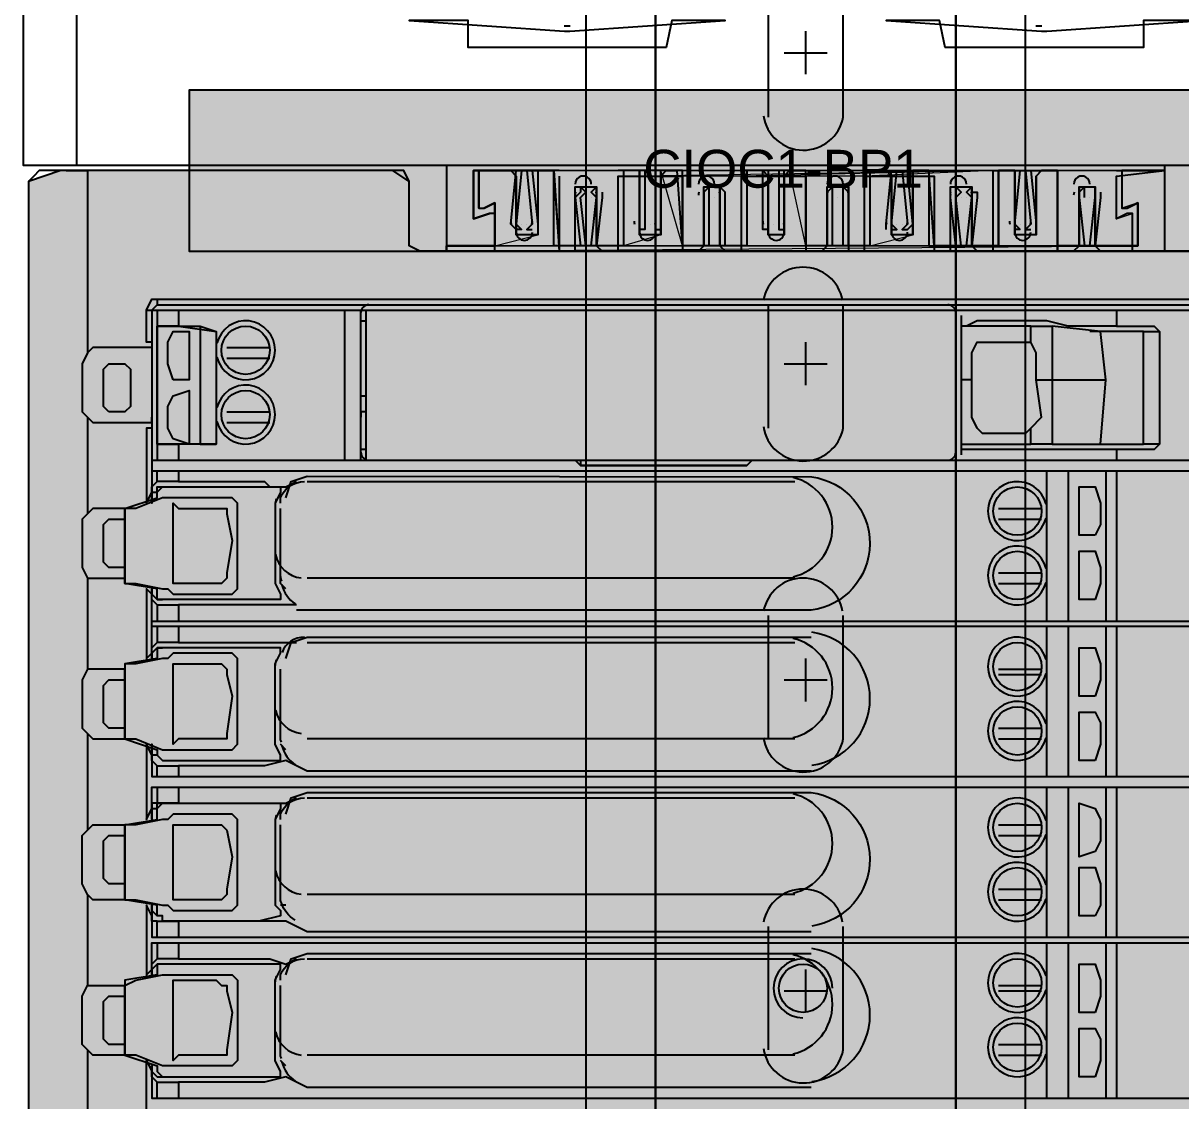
# Model space of a CAD drawing. Extents: x 4719 to 8938, y 1800 to 4482.
# Drawn here: x 6901.7 to 6993.2, y 3633.4 to 3718.5 of the extents above; entities that cross this region are included whole.
import ezdxf

# ---------------------------------------------------------------- set-up
doc = ezdxf.new("R2010")
doc.units = 0
doc.header["$LTSCALE"] = 10
doc.header["$MEASUREMENT"] = 0
doc.layers.add('G02-1-PRDXXXX-E-MRIO-01-P01-01$0$ANNOTATION', color=7, linetype='Continuous')
doc.styles.add('G02-1-PRDXXXX-E-MRIO-01-P01-01$0$PDF Swiss721BT-BoldCondensed', font='arial.ttf')

# ---------------------------------------------------------------- blocks, each defined once
blk = doc.blocks.new('G02-1-PRDXXXX-E-MRIO-01-P01-01$0$DV-54809-ZX-350-001')
at = {"layer": 'G02-1-PRDXXXX-E-MRIO-01-P01-01$0$ANNOTATION', "lineweight": 25}
for points in [[(2244.65, 1401.786), (2262.008, 1401.786), (2262.008, 2125.73), (2256.504, 2125.73), (2256.504, 1401.786), (2256.504, 2125.73), (2244.65, 2125.73), (2232.796, 2125.73), (2232.796, 1401.786), (2232.796, 2125.73), (2227.293, 2125.73), (2227.293, 1401.786)], [(2262.008, 1401.786), (2262.008, 2125.73), (2256.504, 2125.73), (2256.504, 1401.786), (2256.504, 2125.73), (2232.796, 2125.73), (2232.796, 1401.786), (2232.796, 2125.73), (2227.293, 2125.73), (2227.293, 1401.786)], [(2225.599, 1917.861), (2226.023, 1917.861), (2238.3, 1918.707), (2234.066, 1918.707), (2233.643, 1916.591), (2217.979, 1916.591), (2217.979, 1918.707), (2213.322, 1918.707)], [(2263.278, 1917.861), (2263.701, 1917.861), (2275.979, 1918.707), (2271.322, 1918.707), (2271.322, 1916.591), (2255.658, 1916.591), (2255.234, 1918.707), (2251.001, 1918.707)], [(2195.964, 1900.503), (2286.563, 1900.503), (2286.563, 1913.204), (2195.964, 1913.204), (2195.964, 1900.503), (2286.563, 1900.503), (2286.563, 1913.204), (2195.964, 1913.204)], [(2261.585, 1902.196), (2261.161, 1902.196), (2261.161, 1902.62)], [(2194.694, 1890.342), (2194.271, 1891.612), (2194.271, 1893.306), (2194.694, 1894.153), (2195.964, 1894.153), (2195.964, 1890.342)], [(2267.935, 1894.153), (2264.125, 1894.576), (2264.125, 1890.342), (2264.125, 1885.262), (2267.935, 1885.262), (2268.358, 1890.342)], [(2189.614, 1887.802), (2189.19, 1888.225), (2189.19, 1891.189), (2189.614, 1891.612), (2190.884, 1891.612), (2191.307, 1891.189), (2191.307, 1888.225), (2190.884, 1887.802)], [(2194.694, 1885.685), (2194.271, 1886.532), (2194.271, 1888.225), (2194.694, 1889.072), (2195.964, 1889.496), (2195.964, 1885.262)], [(2239.993, 1883.569), (2240.417, 1883.992)], [(2267.512, 1878.065), (2266.242, 1878.065), (2266.242, 1881.875), (2267.512, 1881.875), (2267.935, 1880.605), (2267.935, 1878.912)], [(2190.884, 1880.182), (2190.884, 1874.678), (2190.884, 1877.642)], [(2194.694, 1874.678), (2194.694, 1879.758), (2194.694, 1880.605), (2195.117, 1880.182), (2198.081, 1880.182), (2198.504, 1880.182), (2198.927, 1880.182), (2198.927, 1879.758), (2199.351, 1877.642), (2198.927, 1875.101), (2198.927, 1874.678), (2198.504, 1874.255), (2198.081, 1874.255), (2195.117, 1874.255), (2194.694, 1874.255)], [(2267.512, 1872.985), (2266.242, 1872.985), (2266.242, 1876.795), (2267.512, 1876.795), (2267.935, 1875.525), (2267.935, 1874.255)], [(2267.512, 1865.364), (2266.242, 1865.364), (2266.242, 1869.174), (2267.512, 1869.174), (2267.935, 1867.904), (2267.935, 1866.634)], [(2190.884, 1861.977), (2190.884, 1865.364), (2190.884, 1867.481)], [(2194.694, 1862.401), (2194.694, 1867.481), (2194.694, 1867.904), (2195.117, 1867.904), (2198.081, 1867.904), (2198.504, 1867.904), (2198.927, 1867.481), (2198.927, 1867.058), (2199.351, 1865.364), (2198.927, 1862.401), (2198.927, 1861.977), (2198.504, 1861.977), (2198.081, 1861.977), (2195.117, 1861.977), (2194.694, 1861.554)], [(2267.512, 1860.284), (2266.242, 1860.284), (2266.242, 1864.094), (2267.512, 1864.094), (2267.935, 1863.247), (2267.935, 1861.554)], [(2267.512, 1853.087), (2266.242, 1852.663), (2266.242, 1856.897), (2267.512, 1856.474), (2267.935, 1855.627), (2267.935, 1853.933)], [(2194.694, 1854.78), (2194.694, 1855.203), (2195.117, 1855.203), (2198.081, 1855.203), (2198.504, 1855.203), (2198.927, 1854.78), (2199.351, 1852.663), (2198.927, 1850.123), (2198.927, 1849.7), (2198.504, 1849.276), (2198.081, 1849.276), (2195.117, 1849.276), (2194.694, 1849.276), (2194.694, 1849.7)], [(2267.512, 1848.006), (2266.242, 1848.006), (2266.242, 1851.817), (2267.512, 1851.817), (2267.935, 1850.547), (2267.935, 1848.853)], [(2190.884, 1849.276), (2190.884, 1849.7)], [(2267.512, 1840.386), (2266.242, 1840.386), (2266.242, 1844.196), (2267.512, 1844.196), (2267.935, 1842.926), (2267.935, 1841.656)], [(2194.694, 1836.999), (2194.694, 1842.503), (2194.694, 1842.926), (2195.117, 1842.926), (2198.081, 1842.926), (2198.504, 1842.503), (2198.927, 1842.503), (2198.927, 1842.079), (2199.351, 1840.386), (2198.927, 1837.422), (2198.927, 1836.999), (2198.504, 1836.999), (2198.081, 1836.999), (2195.117, 1836.999), (2194.694, 1836.576)], [(2267.512, 1835.306), (2266.242, 1835.306), (2266.242, 1839.116), (2267.512, 1839.116), (2267.935, 1838.269), (2267.935, 1836.576)]]:
    blk.add_lwpolyline(points, close=True, dxfattribs=at)
for points in [[(2182.84, 2087.628), (2182.84, 1907.277), (2216.285, 1907.277), (2216.285, 1900.503), (2220.095, 1900.503), (2220.095, 1903.466), (2219.672, 1903.466), (2218.402, 1903.043), (2218.402, 1906.853), (2224.752, 1906.853), (2225.176, 1900.503), (2226.446, 1900.503), (2226.446, 1900.926), (2226.446, 1905.583), (2228.139, 1905.583), (2228.139, 1900.926), (2228.563, 1900.503), (2229.409, 1900.503), (2229.833, 1900.503), (2229.833, 1906.43), (2234.913, 1906.43), (2234.913, 1900.503), (2236.183, 1900.503), (2236.607, 1900.926), (2236.607, 1905.583), (2237.877, 1905.583), (2237.877, 1900.926), (2238.3, 1900.503), (2239.57, 1900.503), (2239.57, 1906.43), (2244.65, 1906.43), (2244.65, 1900.503), (2245.074, 1900.503), (2245.92, 1900.503), (2246.344, 1900.926), (2246.344, 1905.583), (2248.037, 1905.583), (2248.037, 1900.926), (2248.037, 1900.503), (2249.307, 1900.503), (2249.307, 1906.43), (2254.811, 1906.43), (2254.811, 1900.503), (2256.081, 1900.503), (2256.081, 1900.926), (2256.081, 1905.583), (2257.774, 1905.583), (2257.774, 1900.926), (2258.198, 1900.503), (2259.468, 1900.503), (2259.468, 1906.853), (2264.548, 1906.853), (2264.548, 1900.503), (2265.818, 1900.503), (2266.242, 1900.926), (2266.242, 1905.583), (2267.512, 1905.583), (2267.512, 1900.926), (2267.935, 1900.503), (2270.475, 1900.503), (2270.475, 1903.466), (2270.052, 1903.466), (2269.205, 1903.043), (2269.205, 1906.43), (2273.015, 1906.853), (2273.015, 1907.277), (2306.037, 1907.277)], [(2182.84, 2087.628), (2182.84, 1907.277), (2306.037, 1907.277), (2306.037, 2087.628)], [(2187.074, 1907.277), (2187.074, 2042.328), (2188.767, 2042.328)], [(2241.687, 1920.824), (2241.687, 1911.087)], [(2244.65, 1914.474), (2244.65, 1917.861)], [(2242.957, 1916.167), (2246.344, 1916.167)], [(2275.556, 1900.503), (2273.015, 1900.503), (2273.015, 1906.853), (2269.629, 1906.853), (2269.629, 1903.89), (2270.052, 1903.89), (2270.899, 1904.313), (2270.899, 1900.926), (2264.548, 1900.926), (2264.548, 1906.853), (2264.125, 1906.853), (2263.278, 1906.853), (2262.855, 1906.43), (2262.855, 1901.773), (2261.161, 1901.773), (2261.161, 1906.43), (2261.161, 1906.853), (2259.891, 1906.853), (2259.891, 1900.926), (2254.811, 1900.926), (2254.388, 1906.853), (2253.117, 1906.853), (2253.117, 1906.43), (2253.117, 1901.773), (2251.424, 1901.773), (2251.424, 1906.43), (2251.001, 1906.853), (2250.154, 1906.853), (2249.731, 1906.853), (2249.731, 1900.926), (2244.65, 1900.926), (2244.65, 1906.853), (2243.38, 1906.853), (2242.957, 1906.43), (2242.957, 1901.773), (2241.687, 1901.773), (2241.687, 1906.43), (2241.263, 1906.853), (2239.993, 1906.853), (2239.993, 1900.926), (2234.913, 1900.926), (2234.49, 1906.853), (2233.643, 1906.853), (2233.22, 1906.43), (2233.22, 1901.773), (2231.526, 1901.773), (2231.526, 1906.43), (2231.526, 1906.853), (2230.256, 1906.853), (2230.256, 1900.926), (2225.176, 1900.926), (2224.752, 1906.853), (2223.482, 1906.853), (2223.482, 1906.43), (2223.482, 1901.773), (2221.789, 1901.773), (2221.789, 1906.43), (2221.366, 1906.853), (2218.825, 1906.853), (2218.825, 1903.89), (2219.249, 1903.89), (2220.095, 1904.313), (2220.095, 1900.926), (2216.285, 1900.926), (2216.285, 1900.503), (2214.168, 1900.503), (2213.322, 1900.926), (2213.322, 1906.007), (2212.052, 1906.853), (2185.803, 1906.853), (2183.263, 1906.007), (2183.263, 1723.539)], [(2185.803, 1906.853), (2184.11, 1906.853), (2183.687, 1906.43), (2183.263, 1906.007), (2183.263, 1723.539)], [(2306.461, 1723.539), (2306.461, 1906.007), (2306.037, 1906.43), (2305.191, 1906.853), (2303.921, 1906.853), (2277.249, 1906.853), (2276.826, 1906.853), (2276.402, 1906.007), (2275.979, 1900.926), (2275.556, 1900.503), (2214.168, 1900.503), (2213.322, 1900.926), (2213.322, 1906.007), (2212.898, 1906.853), (2212.052, 1906.853), (2186.227, 1906.853), (2187.074, 1906.853), (2187.92, 1906.853), (2187.92, 1892.459)], [(2216.285, 1907.277), (2216.285, 1900.503), (2216.285, 1900.926), (2220.095, 1900.926), (2220.095, 1904.313), (2219.249, 1903.89)], [(2225.176, 1906.853), (2218.402, 1906.853), (2218.402, 1903.043), (2219.672, 1903.466)], [(2218.825, 1903.89), (2218.825, 1906.853), (2221.366, 1906.853), (2221.789, 1906.43), (2221.789, 1901.773)], [(2222.212, 1906.853), (2221.789, 1902.62), (2222.212, 1902.196), (2221.789, 1902.196), (2221.366, 1902.62), (2221.789, 1906.853)], [(2222.636, 1906.853), (2223.059, 1902.62), (2222.636, 1902.196), (2223.059, 1902.196)], [(2223.059, 1906.853), (2223.482, 1902.62), (2223.482, 1902.196)], [(2231.95, 1906.853), (2231.95, 1902.62), (2231.95, 1902.196), (2231.526, 1902.196), (2231.526, 1902.62), (2231.526, 1906.853), (2230.256, 1906.853), (2230.256, 1900.926), (2224.752, 1900.926), (2224.752, 1906.853), (2223.482, 1906.853), (2223.482, 1906.43), (2223.482, 1901.773)], [(2224.752, 1906.853), (2224.752, 1906.853)], [(2241.687, 1906.853), (2241.687, 1902.62), (2241.687, 1902.196), (2241.263, 1902.196), (2241.263, 1902.62), (2241.263, 1906.853), (2239.993, 1906.853), (2239.993, 1900.926), (2234.913, 1900.926), (2234.913, 1906.853), (2229.833, 1906.853)], [(2230.256, 1906.853), (2230.256, 1906.853)], [(2231.526, 1906.853), (2231.526, 1906.43), (2231.526, 1901.773)], [(2232.796, 1906.853), (2232.796, 1902.62), (2232.796, 1902.196), (2233.22, 1902.196), (2233.22, 1902.62), (2233.22, 1906.853)], [(2233.22, 1901.773), (2233.22, 1906.43), (2233.643, 1906.853), (2234.49, 1906.853)], [(2234.49, 1906.853), (2234.49, 1906.853)], [(2242.957, 1901.773), (2242.957, 1906.43), (2243.38, 1906.853), (2244.65, 1906.853), (2239.57, 1906.853)], [(2239.993, 1906.853), (2239.993, 1906.853)], [(2241.263, 1906.853), (2241.687, 1906.43), (2241.687, 1901.773)], [(2242.533, 1906.853), (2242.533, 1902.62), (2242.533, 1902.196), (2242.957, 1902.196), (2242.957, 1902.62), (2242.957, 1906.853)], [(2249.731, 1906.853), (2249.731, 1900.926), (2244.65, 1900.926), (2244.65, 1906.853)], [(2244.65, 1906.853), (2244.65, 1906.853)], [(2249.307, 1906.853), (2254.811, 1906.853)], [(2250.154, 1906.853), (2251.001, 1906.853), (2251.424, 1906.43), (2251.424, 1901.773)], [(2250.154, 1906.853), (2250.154, 1906.853)], [(2251.001, 1902.196), (2251.001, 1902.62), (2251.424, 1906.853)], [(2251.424, 1902.196), (2251.847, 1902.196), (2251.424, 1902.62), (2251.847, 1906.853)], [(2252.271, 1906.853), (2252.694, 1902.62), (2252.271, 1902.196), (2252.694, 1902.196), (2253.117, 1902.62), (2252.694, 1906.853)], [(2253.117, 1901.773), (2253.117, 1906.43), (2253.117, 1906.853), (2254.388, 1906.853), (2254.388, 1900.926), (2259.891, 1900.926), (2259.891, 1906.853), (2261.161, 1906.853), (2261.161, 1902.62), (2261.585, 1906.853)], [(2254.388, 1906.853), (2254.388, 1906.853)], [(2259.468, 1906.853), (2264.548, 1906.853), (2264.548, 1900.926), (2270.899, 1900.926), (2270.899, 1904.313), (2270.052, 1903.89)], [(2259.891, 1906.853), (2259.891, 1906.853)], [(2261.161, 1906.853), (2261.161, 1906.43), (2261.161, 1901.773)], [(2262.008, 1906.853), (2262.431, 1902.62), (2262.008, 1902.196), (2262.431, 1902.196)], [(2262.431, 1906.853), (2262.855, 1902.62), (2262.855, 1902.196)], [(2262.855, 1901.773), (2262.855, 1906.43), (2263.278, 1906.853), (2264.125, 1906.853)], [(2264.125, 1906.853), (2264.125, 1906.853)], [(2269.205, 1906.853), (2273.015, 1906.853), (2273.015, 1907.277)], [(2273.015, 1900.503), (2273.015, 1906.853), (2269.629, 1906.853), (2269.629, 1903.89)], [(2224.752, 1906.43), (2224.752, 1906.43)], [(2225.176, 1906.43), (2225.176, 1900.503), (2226.446, 1900.503), (2226.446, 1900.926), (2226.446, 1905.583)], [(2229.833, 1900.503), (2229.833, 1906.43)], [(2229.833, 1906.43), (2229.833, 1906.43)], [(2234.913, 1906.43), (2234.913, 1900.503), (2236.183, 1900.503), (2236.607, 1900.926)], [(2234.913, 1906.43), (2234.913, 1906.43)], [(2238.3, 1900.926), (2238.3, 1904.737), (2238.3, 1905.16), (2237.877, 1905.583), (2237.877, 1905.16), (2237.877, 1904.737), (2237.877, 1900.926), (2238.3, 1900.503), (2239.57, 1900.503), (2239.57, 1906.43)], [(2239.57, 1906.43), (2239.57, 1906.43)], [(2244.65, 1906.43), (2244.65, 1900.503)], [(2244.65, 1906.43), (2244.65, 1906.43)], [(2247.614, 1900.926), (2247.614, 1904.737), (2247.614, 1905.16), (2247.614, 1905.583), (2248.037, 1905.16), (2248.037, 1904.737), (2248.037, 1900.926), (2248.037, 1900.503), (2249.307, 1900.503), (2249.307, 1906.43)], [(2249.731, 1906.43), (2249.731, 1906.43)], [(2254.388, 1906.43), (2254.388, 1906.43)], [(2254.811, 1906.43), (2254.811, 1900.503), (2256.081, 1900.503), (2256.081, 1900.926), (2256.081, 1905.583)], [(2259.468, 1900.503), (2259.468, 1906.43)], [(2259.468, 1906.43), (2259.468, 1906.43)], [(2266.242, 1900.926), (2265.818, 1900.503), (2264.548, 1900.503), (2264.548, 1906.43)], [(2264.548, 1906.43), (2264.548, 1906.43)], [(2270.052, 1903.466), (2269.205, 1903.043), (2269.205, 1906.43)], [(2269.205, 1906.43), (2269.205, 1906.43)], [(2227.293, 1900.926), (2226.869, 1904.737), (2227.293, 1905.16), (2226.869, 1905.583), (2226.869, 1905.16), (2226.446, 1904.737), (2226.869, 1900.926)], [(2226.869, 1905.16), (2226.869, 1905.16)], [(2226.869, 1905.16), (2226.869, 1905.16)], [(2227.716, 1900.926), (2228.139, 1904.737), (2227.716, 1905.16), (2228.139, 1905.583), (2228.139, 1905.16)], [(2228.139, 1900.926), (2228.139, 1905.583)], [(2228.563, 1905.16), (2228.563, 1904.737), (2228.139, 1900.926), (2228.563, 1900.503), (2229.409, 1900.503)], [(2228.139, 1905.16), (2228.139, 1905.16)], [(2228.563, 1905.16), (2228.563, 1905.16)], [(2237.03, 1900.926), (2237.03, 1904.737), (2237.03, 1905.16), (2237.03, 1905.583), (2236.607, 1905.16), (2236.607, 1904.737), (2236.607, 1900.926), (2236.607, 1905.583)], [(2236.607, 1905.16), (2236.607, 1905.16)], [(2236.607, 1905.16), (2236.607, 1905.16)], [(2237.877, 1900.926), (2237.877, 1905.583)], [(2237.877, 1905.16), (2237.877, 1905.16)], [(2238.3, 1905.16), (2238.3, 1905.16)], [(2246.767, 1900.926), (2246.767, 1904.737), (2246.767, 1905.16), (2246.767, 1905.583), (2246.344, 1905.16), (2246.344, 1904.737), (2246.344, 1900.926), (2246.344, 1905.583)], [(2246.344, 1905.16), (2246.344, 1905.16)], [(2246.767, 1905.16), (2246.767, 1905.16)], [(2248.037, 1900.926), (2248.037, 1905.583)], [(2248.037, 1905.16), (2248.037, 1905.16)], [(2248.037, 1905.16), (2248.037, 1905.16)], [(2256.081, 1905.16), (2256.081, 1905.16)], [(2256.928, 1900.926), (2256.504, 1904.737), (2256.928, 1905.16), (2256.504, 1905.583), (2256.504, 1905.16)], [(2256.504, 1905.16), (2256.504, 1905.16)], [(2257.351, 1900.926), (2257.774, 1904.737), (2257.351, 1905.16), (2257.774, 1905.583), (2257.774, 1905.16), (2258.198, 1905.16), (2258.198, 1904.737), (2257.774, 1900.926), (2258.198, 1900.503), (2259.045, 1900.503)], [(2257.774, 1900.926), (2257.774, 1905.583)], [(2257.774, 1905.16), (2257.774, 1905.16)], [(2266.665, 1904.737), (2266.665, 1905.16), (2266.665, 1905.583), (2266.242, 1905.16), (2266.242, 1904.737)], [(2266.242, 1905.583), (2266.242, 1900.926), (2266.242, 1904.737), (2266.665, 1900.926)], [(2266.242, 1905.16), (2266.242, 1905.16)], [(2266.242, 1905.16), (2266.242, 1905.16)], [(2267.512, 1900.926), (2267.512, 1905.583)], [(2267.935, 1905.16), (2267.935, 1904.737), (2267.512, 1900.926), (2267.935, 1900.503), (2270.475, 1900.503), (2270.475, 1903.466)], [(2267.512, 1905.16), (2267.512, 1905.16)], [(2267.935, 1905.16), (2267.935, 1905.16)], [(2226.446, 1904.737), (2226.446, 1904.737)], [(2227.293, 1904.737), (2227.293, 1904.737)], [(2227.716, 1904.737), (2227.716, 1904.737)], [(2228.563, 1904.737), (2228.563, 1904.737)], [(2236.607, 1904.737), (2236.607, 1904.737)], [(2237.03, 1904.737), (2237.03, 1904.737)], [(2237.453, 1904.737), (2237.453, 1904.737)], [(2238.3, 1904.737), (2238.3, 1904.737)], [(2246.344, 1904.737), (2246.344, 1904.737)], [(2247.191, 1904.737), (2247.191, 1904.737)], [(2247.614, 1904.737), (2247.614, 1904.737)], [(2248.037, 1904.737), (2248.037, 1904.737)], [(2256.081, 1904.737), (2256.081, 1904.737)], [(2256.928, 1904.737), (2256.928, 1904.737)], [(2257.351, 1904.737), (2257.351, 1904.737)], [(2266.242, 1904.737), (2266.242, 1904.737)], [(2266.665, 1904.737), (2266.665, 1904.737)], [(2267.088, 1904.737), (2267.088, 1904.737)], [(2267.935, 1904.737), (2267.935, 1904.737)], [(2216.285, 1900.503), (2220.095, 1900.503), (2220.095, 1903.466)], [(2219.249, 1903.89), (2219.249, 1903.89)], [(2219.672, 1903.466), (2219.672, 1903.466)], [(2269.629, 1903.89), (2269.629, 1903.89)], [(2270.475, 1903.466), (2270.475, 1903.466)], [(2221.366, 1902.62), (2221.366, 1902.62)], [(2221.789, 1902.196), (2221.789, 1902.196)], [(2221.789, 1902.196), (2221.789, 1902.196)], [(2222.212, 1902.62), (2222.212, 1902.62)], [(2222.636, 1902.62), (2222.636, 1902.62)], [(2223.059, 1902.196), (2223.059, 1902.196)], [(2223.059, 1902.196), (2223.059, 1902.196)], [(2223.482, 1902.62), (2223.482, 1902.62)], [(2231.526, 1902.62), (2231.526, 1902.62)], [(2231.526, 1902.196), (2231.526, 1902.196)], [(2231.95, 1902.62), (2231.95, 1902.62)], [(2231.95, 1902.196), (2231.95, 1902.196)], [(2232.373, 1902.62), (2232.373, 1902.62)], [(2232.796, 1902.196), (2232.796, 1902.196)], [(2232.796, 1902.196), (2232.796, 1902.196)], [(2233.22, 1902.62), (2233.22, 1902.62)], [(2233.22, 1902.62), (2233.22, 1902.62)], [(2241.263, 1902.62), (2241.263, 1902.62)], [(2241.263, 1902.62), (2241.263, 1902.62)], [(2241.687, 1902.196), (2241.687, 1902.196)], [(2241.687, 1902.196), (2241.687, 1902.196)], [(2242.11, 1902.62), (2242.11, 1902.62)], [(2242.533, 1902.62), (2242.533, 1902.62)], [(2242.533, 1902.196), (2242.533, 1902.196)], [(2242.957, 1902.62), (2242.957, 1902.62)], [(2242.957, 1902.62), (2242.957, 1902.62)], [(2242.957, 1902.196), (2242.957, 1902.196)], [(2251.001, 1902.62), (2251.001, 1902.62)], [(2251.001, 1902.62), (2251.001, 1902.62)], [(2251.424, 1902.196), (2251.424, 1902.196)], [(2251.424, 1902.196), (2251.424, 1902.196)], [(2251.847, 1902.62), (2251.847, 1902.62)], [(2252.271, 1902.62), (2252.271, 1902.62)], [(2252.694, 1902.196), (2252.694, 1902.196)], [(2252.694, 1902.196), (2252.694, 1902.196)], [(2253.117, 1902.62), (2253.117, 1902.62)], [(2261.161, 1902.62), (2261.161, 1902.62)], [(2261.161, 1902.62), (2261.161, 1902.62)], [(2261.161, 1902.196), (2261.161, 1902.196)], [(2261.585, 1902.62), (2261.585, 1902.62)], [(2261.585, 1902.196), (2261.585, 1902.196)], [(2262.008, 1902.62), (2262.008, 1902.62)], [(2262.431, 1902.196), (2262.431, 1902.196)], [(2262.431, 1902.196), (2262.431, 1902.196)], [(2262.855, 1902.62), (2262.855, 1902.62)], [(2220.095, 1900.926), (2220.095, 1900.926)], [(2225.176, 1900.926), (2225.176, 1900.926)], [(2225.176, 1900.503), (2225.176, 1900.503)], [(2229.409, 1900.503), (2229.409, 1900.503)], [(2229.833, 1900.926), (2229.833, 1900.926)], [(2234.913, 1900.926), (2234.913, 1900.926)], [(2234.913, 1900.503), (2234.913, 1900.503)], [(2239.57, 1900.503), (2239.57, 1900.503)], [(2239.993, 1900.926), (2239.993, 1900.926)], [(2244.65, 1900.926), (2244.65, 1900.926)], [(2246.344, 1900.926), (2245.92, 1900.503), (2245.074, 1900.503)], [(2245.074, 1900.503), (2245.074, 1900.503)], [(2249.307, 1900.503), (2249.307, 1900.503)], [(2249.731, 1900.926), (2249.731, 1900.926)], [(2254.811, 1900.926), (2254.811, 1900.926)], [(2254.811, 1900.503), (2254.811, 1900.503)], [(2259.045, 1900.503), (2259.045, 1900.503)], [(2259.468, 1900.926), (2259.468, 1900.926)], [(2264.548, 1900.926), (2264.548, 1900.926)], [(2264.548, 1900.503), (2264.548, 1900.503)], [(2192.577, 1895.846), (2193.001, 1896.693), (2193.424, 1896.693), (2289.95, 1896.693), (2289.95, 1732.853), (2193.424, 1732.853), (2193.424, 1733.276), (2289.526, 1733.276), (2289.526, 1896.269), (2289.95, 1896.693)], [(2193.424, 1896.693), (2193.424, 1896.269), (2289.526, 1896.269)], [(2193.001, 1893.306), (2192.577, 1893.306), (2192.577, 1895.846), (2289.103, 1895.846)], [(2193.424, 1896.269), (2193.001, 1895.846), (2193.001, 1883.145), (2193.001, 1880.605), (2193.001, 1881.452), (2193.001, 1881.875), (2193.424, 1882.299), (2193.424, 1883.145)], [(2193.001, 1895.846), (2193.001, 1895.846)], [(2193.001, 1895.846), (2193.001, 1895.846)], [(2193.424, 1896.269), (2193.424, 1896.269)], [(2193.424, 1895.846), (2193.424, 1894.576), (2196.811, 1894.576), (2196.811, 1885.262), (2198.081, 1885.262)], [(2195.117, 1895.846), (2195.117, 1894.576), (2198.081, 1894.153), (2198.081, 1892.883), (2198.081, 1891.612), (2198.081, 1887.802), (2198.081, 1886.955), (2198.081, 1885.262), (2195.117, 1885.262), (2195.117, 1883.992)], [(2208.242, 1883.992), (2208.242, 1895.846)], [(2209.511, 1883.992), (2209.511, 1895.846)], [(2209.511, 1894.576), (2209.511, 1894.999), (2209.935, 1894.999), (2209.935, 1895.846)], [(2241.687, 1896.269), (2241.687, 1886.532)], [(2269.205, 1895.846), (2269.205, 1894.576), (2272.169, 1894.576), (2272.592, 1894.153), (2272.592, 1885.262), (2271.322, 1885.262), (2271.322, 1894.153), (2272.592, 1894.153)], [(2209.935, 1884.415), (2209.935, 1889.072), (2209.935, 1895.423)], [(2209.935, 1894.999), (2209.935, 1894.999)], [(2256.928, 1895.423), (2256.928, 1889.072), (2256.928, 1884.415)], [(2269.205, 1894.576), (2268.358, 1894.576), (2265.395, 1894.576), (2263.701, 1894.999), (2258.198, 1894.999), (2257.351, 1894.576), (2256.928, 1894.576)], [(2193.424, 1894.576), (2193.424, 1894.576)], [(2193.424, 1885.262), (2193.424, 1894.576), (2193.424, 1885.262)], [(2193.424, 1894.576), (2193.424, 1894.576)], [(2195.117, 1894.576), (2193.424, 1894.576)], [(2196.811, 1894.576), (2198.081, 1894.153)], [(2262.855, 1890.342), (2262.855, 1892.459), (2262.431, 1893.306), (2262.431, 1894.576), (2257.351, 1894.576), (2256.928, 1894.576), (2256.928, 1894.153)], [(2256.928, 1894.576), (2256.928, 1894.576)], [(2262.431, 1894.576), (2264.125, 1894.576)], [(2271.322, 1894.153), (2270.475, 1894.153), (2268.782, 1894.153), (2267.088, 1894.153)], [(2267.935, 1894.153), (2267.935, 1894.153)], [(2267.935, 1894.153), (2267.935, 1894.153)], [(2267.935, 1894.153), (2267.935, 1894.153)], [(2244.65, 1889.919), (2244.65, 1893.306)], [(2262.431, 1886.532), (2262.008, 1886.109), (2258.621, 1886.109), (2258.198, 1886.532), (2257.774, 1887.379), (2257.774, 1890.342), (2257.774, 1892.459), (2258.198, 1893.306), (2258.621, 1893.306), (2262.008, 1893.306), (2262.431, 1893.306)], [(2193.001, 1892.883), (2188.343, 1892.883), (2187.92, 1892.459), (2187.497, 1891.612), (2187.497, 1887.802), (2187.92, 1887.379), (2188.343, 1886.955), (2193.001, 1886.955), (2193.001, 1887.379)], [(2198.927, 1892.883), (2202.314, 1892.883)], [(2198.927, 1892.036), (2202.314, 1892.036)], [(2242.957, 1891.612), (2246.344, 1891.612)], [(2256.928, 1885.685), (2256.928, 1885.262), (2257.351, 1885.262), (2262.431, 1885.262), (2262.431, 1886.532), (2263.278, 1887.379), (2262.855, 1890.342), (2264.125, 1890.342), (2267.935, 1890.342), (2268.358, 1890.342)], [(2257.774, 1890.342), (2256.928, 1890.342)], [(2268.358, 1890.342), (2268.358, 1890.342)], [(2268.358, 1890.342), (2268.358, 1890.342)], [(2209.935, 1887.802), (2209.511, 1887.802), (2209.511, 1889.072), (2209.935, 1889.072)], [(2209.511, 1889.072), (2209.511, 1889.072)], [(2198.927, 1887.802), (2202.314, 1887.802)], [(2209.511, 1887.802), (2209.511, 1887.379)], [(2187.92, 1887.379), (2187.92, 1879.758)], [(2193.001, 1886.532), (2192.577, 1886.532), (2192.577, 1880.605), (2193.001, 1881.452), (2193.424, 1881.452), (2193.847, 1881.875)], [(2198.927, 1886.955), (2202.314, 1886.955)], [(2196.811, 1885.262), (2193.424, 1885.262), (2193.424, 1883.992)], [(2193.424, 1885.262), (2193.424, 1885.262)], [(2193.424, 1885.262), (2193.424, 1885.262)], [(2193.424, 1885.262), (2195.117, 1885.262)], [(2209.935, 1883.992), (2209.935, 1884.839), (2209.511, 1884.839), (2209.511, 1885.262)], [(2209.935, 1884.839), (2209.935, 1884.839)], [(2269.205, 1884.839), (2268.358, 1884.839), (2265.395, 1884.839), (2263.701, 1884.839), (2258.198, 1884.839), (2257.351, 1884.839), (2256.928, 1884.839)], [(2256.928, 1884.839), (2256.928, 1884.839)], [(2264.125, 1885.262), (2262.431, 1885.262)], [(2267.088, 1885.262), (2268.782, 1885.262), (2270.475, 1885.262), (2271.322, 1885.262)], [(2267.935, 1885.262), (2267.935, 1885.262)], [(2267.935, 1885.262), (2267.935, 1885.262)], [(2267.935, 1885.262), (2267.935, 1885.262)], [(2272.592, 1885.262), (2272.169, 1884.839), (2269.205, 1884.839), (2269.205, 1883.992)], [(2193.001, 1883.992), (2289.103, 1883.992)], [(2226.869, 1883.992), (2226.869, 1883.569), (2226.446, 1883.992)], [(2193.001, 1883.145), (2289.103, 1883.145)], [(2195.117, 1883.145), (2195.117, 1882.299), (2201.891, 1882.299), (2202.314, 1881.875), (2203.584, 1881.875), (2204.431, 1882.299)], [(2226.869, 1883.569), (2226.869, 1883.569)], [(2239.993, 1883.569), (2226.869, 1883.569), (2239.993, 1883.569)], [(2239.993, 1883.569), (2239.993, 1883.569)], [(2263.701, 1871.291), (2263.701, 1874.255), (2263.701, 1875.525), (2263.701, 1879.335), (2263.701, 1880.182), (2263.701, 1883.145)], [(2265.395, 1883.145), (2265.395, 1871.291)], [(2268.358, 1883.145), (2268.358, 1871.291)], [(2269.205, 1883.145), (2269.205, 1871.291)], [(2195.117, 1882.299), (2193.424, 1882.299)], [(2205.278, 1882.299), (2243.804, 1882.299)], [(2190.884, 1880.182), (2188.343, 1880.182), (2187.92, 1879.758), (2187.497, 1879.335), (2187.497, 1875.525), (2187.92, 1874.678), (2188.343, 1874.678), (2190.884, 1874.678), (2190.884, 1874.255), (2191.73, 1874.255), (2193.847, 1873.831), (2194.271, 1873.831), (2194.694, 1873.408), (2195.117, 1873.408), (2199.351, 1873.408), (2199.774, 1873.831), (2199.774, 1880.605), (2199.351, 1881.028), (2195.117, 1881.028), (2194.694, 1881.028), (2193.847, 1881.028), (2191.73, 1880.182), (2190.884, 1880.182), (2193.424, 1881.028), (2193.424, 1881.452), (2193.424, 1881.875), (2193.847, 1881.875), (2201.468, 1881.875), (2203.161, 1881.875), (2203.161, 1881.452), (2202.738, 1880.605), (2202.738, 1879.758), (2202.738, 1875.101), (2202.738, 1874.255), (2203.161, 1873.408), (2203.161, 1872.985), (2201.468, 1872.985), (2193.847, 1872.985), (2193.424, 1872.985), (2193.424, 1873.408), (2193.424, 1873.831), (2190.884, 1874.255), (2190.884, 1874.678)], [(2202.314, 1881.875), (2202.314, 1881.875)], [(2190.884, 1880.182), (2190.884, 1880.182)], [(2190.884, 1880.182), (2190.884, 1880.182)], [(2190.884, 1880.182), (2190.884, 1880.182)], [(2193.424, 1881.028), (2193.424, 1881.028)], [(2194.694, 1881.028), (2194.694, 1881.028)], [(2203.584, 1873.831), (2203.161, 1874.255), (2203.161, 1878.488), (2203.161, 1880.182)], [(2259.891, 1880.182), (2263.278, 1880.182)], [(2190.884, 1875.525), (2189.614, 1875.525), (2189.19, 1875.948), (2189.19, 1878.912), (2189.614, 1879.335), (2190.884, 1879.335)], [(2259.891, 1879.335), (2263.278, 1879.335)], [(2187.92, 1874.678), (2187.92, 1867.481)], [(2243.804, 1874.678), (2205.278, 1874.678)], [(2259.891, 1875.101), (2263.278, 1875.101)], [(2193.001, 1873.408), (2192.577, 1873.831), (2192.577, 1868.328), (2193.001, 1868.751), (2193.001, 1868.328), (2193.001, 1870.868)], [(2289.103, 1870.868), (2193.001, 1870.868), (2193.001, 1871.291), (2193.001, 1873.831), (2193.001, 1873.408), (2193.424, 1872.985), (2193.847, 1872.985)], [(2259.891, 1874.255), (2263.278, 1874.255)], [(2193.001, 1872.985), (2193.001, 1872.985)], [(2193.001, 1872.985), (2193.424, 1872.561), (2193.424, 1871.291)], [(2193.847, 1872.985), (2193.847, 1872.985)], [(2193.847, 1872.985), (2193.847, 1872.985)], [(2193.424, 1872.561), (2195.117, 1872.561)], [(2204.431, 1872.561), (2203.584, 1872.561), (2201.891, 1872.561), (2195.117, 1872.561), (2195.117, 1871.291)], [(2203.584, 1872.561), (2203.584, 1872.561)], [(2193.001, 1871.291), (2289.103, 1871.291)], [(2241.687, 1871.715), (2241.687, 1861.977)], [(2193.424, 1870.868), (2193.424, 1869.598), (2193.001, 1869.174)], [(2195.117, 1870.868), (2195.117, 1869.598), (2201.891, 1869.598), (2202.314, 1869.598), (2203.584, 1869.598), (2204.431, 1869.598)], [(2263.701, 1859.014), (2263.701, 1861.554), (2263.701, 1862.824), (2263.701, 1866.634), (2263.701, 1867.904), (2263.701, 1870.868)], [(2265.395, 1870.868), (2265.395, 1859.014)], [(2268.358, 1870.868), (2268.358, 1859.014)], [(2269.205, 1870.868), (2269.205, 1859.014)], [(2193.001, 1868.751), (2193.424, 1869.174), (2193.424, 1868.751), (2193.424, 1868.328), (2190.884, 1867.904), (2190.884, 1867.481)], [(2193.001, 1869.174), (2193.001, 1869.174)], [(2195.117, 1869.598), (2193.424, 1869.598)], [(2193.424, 1869.174), (2193.424, 1869.174)], [(2202.738, 1867.058), (2202.738, 1867.904), (2203.161, 1868.751), (2203.161, 1869.174), (2201.468, 1869.174), (2193.847, 1869.174), (2193.424, 1869.174), (2193.847, 1869.174)], [(2202.314, 1869.598), (2202.314, 1869.598)], [(2203.584, 1868.328), (2204.008, 1869.598), (2205.278, 1870.021), (2245.074, 1870.021)], [(2205.278, 1869.598), (2243.804, 1869.598)], [(2193.847, 1868.328), (2191.73, 1867.904), (2190.884, 1867.904), (2190.884, 1867.481), (2188.343, 1867.481), (2187.92, 1867.481), (2187.497, 1866.634), (2187.497, 1862.824), (2187.92, 1862.401), (2188.343, 1861.977), (2190.884, 1861.977), (2193.424, 1861.131), (2193.424, 1860.707), (2193.847, 1860.284), (2201.468, 1860.284), (2203.161, 1860.284), (2203.161, 1860.707), (2202.738, 1861.554), (2202.738, 1862.401), (2202.738, 1867.058)], [(2190.884, 1861.977), (2191.73, 1861.977), (2193.847, 1861.131), (2194.694, 1861.131), (2195.117, 1861.131), (2199.351, 1861.131), (2199.774, 1861.554), (2199.774, 1868.328), (2199.351, 1868.751), (2195.117, 1868.751), (2194.694, 1868.751), (2194.271, 1868.328), (2193.847, 1868.328)], [(2194.694, 1868.751), (2194.694, 1868.751)], [(2203.161, 1868.328), (2203.161, 1868.328)], [(2244.65, 1864.941), (2244.65, 1868.328)], [(2190.884, 1867.481), (2190.884, 1867.481)], [(2259.891, 1867.481), (2263.278, 1867.481)], [(2190.884, 1862.824), (2189.614, 1862.824), (2189.19, 1863.247), (2189.19, 1866.211), (2189.614, 1866.634), (2190.884, 1866.634)], [(2242.957, 1866.634), (2246.344, 1866.634)], [(2259.891, 1867.058), (2263.278, 1867.058)], [(2259.891, 1862.824), (2263.278, 1862.824)], [(2187.92, 1862.401), (2187.92, 1854.78)], [(2190.884, 1861.977), (2190.884, 1861.977)], [(2190.884, 1861.977), (2190.884, 1861.977)], [(2243.804, 1861.977), (2205.278, 1861.977)], [(2259.891, 1861.977), (2263.278, 1861.977)], [(2193.847, 1860.284), (2193.424, 1860.707), (2193.001, 1860.707), (2192.577, 1861.554), (2192.577, 1855.627), (2193.001, 1856.474), (2193.424, 1856.474), (2193.847, 1856.897)], [(2193.424, 1859.014), (2193.424, 1859.86), (2193.001, 1860.284), (2193.001, 1860.707), (2193.001, 1861.554), (2193.001, 1859.014), (2289.103, 1859.014)], [(2193.424, 1861.131), (2193.424, 1861.131)], [(2203.584, 1861.131), (2203.161, 1861.554)], [(2193.847, 1860.284), (2193.847, 1860.284)], [(2193.847, 1860.284), (2193.847, 1860.284)], [(2245.074, 1859.437), (2205.278, 1859.437), (2204.431, 1859.86), (2203.584, 1860.284), (2201.891, 1859.86), (2195.117, 1859.86), (2195.117, 1859.014)], [(2203.584, 1860.284), (2203.584, 1860.284)], [(2193.424, 1859.86), (2195.117, 1859.86)], [(2193.424, 1858.167), (2193.424, 1856.897), (2193.847, 1856.897), (2201.468, 1856.897), (2203.161, 1856.897), (2203.161, 1856.474), (2202.738, 1855.627), (2202.738, 1854.78), (2202.738, 1850.123), (2202.738, 1848.853), (2203.161, 1848.43), (2203.161, 1848.006), (2201.468, 1847.583), (2193.847, 1847.583), (2193.847, 1848.006), (2193.424, 1848.006), (2193.424, 1848.43), (2193.424, 1848.853), (2190.884, 1849.276), (2188.343, 1849.276), (2187.92, 1849.7), (2187.497, 1850.547), (2187.497, 1854.357), (2187.92, 1854.78), (2188.343, 1855.203), (2190.884, 1855.203), (2190.884, 1852.663), (2190.884, 1849.7), (2190.884, 1854.78), (2190.884, 1855.203), (2193.424, 1855.627), (2193.424, 1856.05), (2193.424, 1856.474), (2193.424, 1856.897), (2193.001, 1856.897), (2193.001, 1856.474), (2193.001, 1855.627), (2193.001, 1858.167), (2289.103, 1858.167)], [(2195.117, 1858.167), (2195.117, 1856.897), (2201.891, 1856.897), (2202.314, 1856.897), (2203.584, 1856.897), (2204.431, 1857.32)], [(2205.278, 1857.32), (2243.804, 1857.32)], [(2263.701, 1846.313), (2263.701, 1849.276), (2263.701, 1850.547), (2263.701, 1854.357), (2263.701, 1855.203), (2263.701, 1858.167)], [(2265.395, 1858.167), (2265.395, 1846.313)], [(2268.358, 1858.167), (2268.358, 1846.313)], [(2269.205, 1858.167), (2269.205, 1846.313)], [(2195.117, 1856.897), (2193.424, 1856.897)], [(2202.314, 1856.897), (2202.314, 1856.897)], [(2190.884, 1849.276), (2191.73, 1849.276), (2193.847, 1848.853), (2194.271, 1848.853), (2194.694, 1848.43), (2195.117, 1848.43), (2199.351, 1848.43), (2199.774, 1848.853), (2199.774, 1855.627), (2199.351, 1856.05), (2195.117, 1856.05), (2194.694, 1856.05), (2194.271, 1855.627), (2193.847, 1855.627), (2191.73, 1855.203), (2190.884, 1855.203)], [(2194.694, 1856.05), (2194.694, 1856.05)], [(2190.884, 1855.203), (2190.884, 1855.203)], [(2190.884, 1855.203), (2190.884, 1855.203)], [(2198.927, 1854.78), (2198.927, 1854.78)], [(2259.891, 1855.203), (2263.278, 1855.203)], [(2190.884, 1850.547), (2189.614, 1850.547), (2189.19, 1850.97), (2189.19, 1853.933), (2189.614, 1854.357), (2190.884, 1854.357)], [(2259.891, 1854.357), (2263.278, 1854.357)], [(2259.891, 1850.123), (2263.278, 1850.123)], [(2187.92, 1849.7), (2187.92, 1842.503)], [(2243.804, 1849.7), (2205.278, 1849.7)], [(2259.891, 1849.276), (2263.278, 1849.276)], [(2193.424, 1846.313), (2193.424, 1847.583), (2193.001, 1847.583), (2193.001, 1848.006), (2192.577, 1848.853), (2192.577, 1843.35), (2193.001, 1843.773)], [(2193.847, 1847.583), (2193.847, 1848.006), (2193.424, 1848.006), (2193.001, 1848.43), (2193.001, 1848.853), (2193.001, 1846.313), (2289.103, 1846.313)], [(2203.584, 1848.853), (2203.161, 1848.853)], [(2193.424, 1847.583), (2195.117, 1847.583)], [(2245.074, 1846.736), (2205.278, 1846.736), (2204.431, 1847.16), (2203.584, 1847.583), (2201.891, 1847.583), (2195.117, 1847.583), (2195.117, 1846.313)], [(2203.584, 1847.583), (2203.584, 1847.583)], [(2241.687, 1847.16), (2241.687, 1837.422)], [(2193.847, 1844.196), (2193.424, 1844.196), (2193.001, 1843.773), (2193.001, 1843.35), (2193.001, 1845.89), (2289.103, 1845.89)], [(2193.424, 1845.89), (2193.424, 1844.619), (2193.001, 1844.196)], [(2195.117, 1845.89), (2195.117, 1844.619), (2201.891, 1844.619), (2202.314, 1844.619), (2203.584, 1844.196), (2204.431, 1844.619)], [(2263.701, 1833.612), (2263.701, 1836.576), (2263.701, 1837.846), (2263.701, 1841.656), (2263.701, 1842.926), (2263.701, 1845.89)], [(2265.395, 1845.89), (2265.395, 1833.612)], [(2268.358, 1845.89), (2268.358, 1833.612)], [(2269.205, 1845.89), (2269.205, 1833.612)], [(2195.117, 1844.619), (2193.424, 1844.619)], [(2202.314, 1844.619), (2202.314, 1844.619)], [(2203.584, 1843.35), (2204.008, 1844.619), (2205.278, 1845.043), (2245.074, 1845.043)], [(2205.278, 1844.619), (2243.804, 1844.619)], [(2192.577, 1830.649), (2192.577, 1836.576), (2193.001, 1835.729), (2193.424, 1835.306), (2193.847, 1835.306), (2201.468, 1835.306), (2203.161, 1835.306), (2203.161, 1835.729), (2202.738, 1836.576), (2202.738, 1837.422), (2202.738, 1842.079), (2202.738, 1842.926), (2203.161, 1843.773), (2203.161, 1844.196), (2201.468, 1844.196), (2193.847, 1844.196), (2193.424, 1844.196), (2193.424, 1843.35), (2190.884, 1842.926), (2190.884, 1842.503), (2191.73, 1842.926), (2193.847, 1843.35), (2194.694, 1843.35), (2195.117, 1843.35), (2199.351, 1843.35), (2199.774, 1842.926), (2199.774, 1836.576), (2199.351, 1836.152), (2195.117, 1836.152), (2194.694, 1836.152), (2193.847, 1836.152), (2191.73, 1836.999), (2190.884, 1836.999), (2190.884, 1840.386), (2190.884, 1842.503), (2190.884, 1836.999), (2188.343, 1836.999), (2187.92, 1837.422), (2187.497, 1837.846), (2187.497, 1841.656), (2187.92, 1842.503), (2188.343, 1842.503), (2190.884, 1842.503)], [(2193.001, 1844.196), (2193.001, 1844.196)], [(2193.424, 1844.196), (2193.424, 1844.196)], [(2244.65, 1840.386), (2244.65, 1843.773)], [(2193.424, 1843.35), (2193.424, 1843.35)], [(2194.694, 1843.35), (2194.694, 1843.35)], [(2190.884, 1842.503), (2190.884, 1842.503)], [(2190.884, 1842.503), (2190.884, 1842.503)], [(2242.957, 1842.079), (2246.344, 1842.079)], [(2259.891, 1842.503), (2263.278, 1842.503)], [(2259.891, 1842.079), (2263.278, 1842.079)], [(2190.884, 1837.846), (2189.614, 1837.846), (2189.19, 1838.269), (2189.19, 1841.233), (2189.614, 1841.656), (2190.884, 1841.656)], [(2187.92, 1837.422), (2187.92, 1829.802)], [(2259.891, 1837.846), (2263.278, 1837.846)], [(2190.884, 1836.999), (2193.424, 1836.152), (2193.424, 1835.729), (2193.847, 1835.306)], [(2190.884, 1836.999), (2190.884, 1836.999)], [(2190.884, 1836.999), (2190.884, 1836.999)], [(2203.584, 1836.152), (2203.161, 1836.576)], [(2243.804, 1836.999), (2205.278, 1836.999)], [(2259.891, 1836.999), (2263.278, 1836.999)], [(2193.424, 1833.612), (2193.424, 1834.882), (2193.001, 1835.306), (2193.001, 1835.729), (2193.001, 1836.152), (2193.001, 1833.612), (2289.103, 1833.612)], [(2193.424, 1836.152), (2193.424, 1836.152)], [(2193.424, 1834.882), (2195.117, 1834.882)], [(2193.847, 1835.306), (2193.847, 1835.306)], [(2193.847, 1835.306), (2193.847, 1835.306)], [(2245.074, 1834.459), (2205.278, 1834.459), (2204.431, 1834.882), (2203.584, 1835.306), (2201.891, 1834.882), (2195.117, 1834.882), (2195.117, 1833.612)], [(2203.584, 1835.306), (2203.584, 1835.306)]]:
    blk.add_lwpolyline(points, dxfattribs=at)
for points in [[(2241.309, 1911.193, 0.845395), (2247.614, 1911.087), (2247.614, 1920.824)], [(2256.504, 1900.926), (2256.081, 1904.737), (2256.081, 1905.16, 0.093445), (2256.081, 1904.92)], [(2267.088, 1900.926), (2267.512, 1904.737), (2267.512, 1905.16), (2267.512, 1905.583), (2267.512, 1905.16, -0.093445), (2267.512, 1904.92)], [(2241.309, 1886.638, 0.845395), (2247.614, 1886.532), (2247.614, 1896.269)], [(2203.161, 1880.605), (2203.161, 1881.028, -0.309963), (2205.066, 1882.299)], [(2203.584, 1881.028), (2204.008, 1882.299), (2205.278, 1882.722), (2245.137, 1882.676, -0.875619), (2245.074, 1872.138), (2205.278, 1872.138), (2204.431, 1872.138)], [(2241.309, 1862.083, 0.845359), (2247.614, 1861.977), (2247.614, 1871.715)], [(2203.235, 1861.73, -0.069254), (2203.161, 1861.977), (2203.161, 1867.481)], [(2203.161, 1855.627), (2203.161, 1856.05, -0.310012), (2205.066, 1857.32)], [(2203.584, 1856.05), (2204.008, 1857.32), (2205.278, 1857.744), (2245.074, 1857.744, -0.875588), (2245.137, 1847.206)], [(2204.318, 1847.668, -0.170491), (2203.235, 1849.029, -0.069254), (2203.161, 1849.276), (2203.161, 1855.203)], [(2241.309, 1837.528, 0.845395), (2247.614, 1837.422), (2247.614, 1847.16)], [(2203.161, 1842.926), (2203.161, 1843.35, -0.310012), (2205.066, 1844.619)], [(2203.235, 1836.752, -0.069254), (2203.161, 1836.999), (2203.161, 1842.503)]]:
    blk.add_lwpolyline(points, format="xyb", dxfattribs=at)
at = {"layer": 'G02-1-PRDXXXX-E-MRIO-01-P01-01$0$ANNOTATION', "color": 7, "lineweight": 0, "true_color": 0xffffff}
for points in [[(2216.285, 1907.277), (2306.037, 1907.277)], [(2259.468, 1906.853), (2224.752, 1906.853), (2273.015, 1906.853), (2218.402, 1906.853)], [(2262.855, 1906.853), (2264.548, 1906.853), (2273.015, 1906.853), (2259.468, 1906.853), (2249.307, 1906.43), (2239.57, 1906.43), (2229.833, 1906.43), (2259.468, 1906.853), (2239.57, 1906.43)], [(2233.22, 1901.773), (2230.256, 1900.926), (2234.913, 1900.926), (2233.22, 1906.853)], [(2230.256, 1906.853), (2231.526, 1906.853), (2230.256, 1906.853)], [(2239.993, 1906.853), (2241.263, 1906.853), (2239.993, 1906.853)], [(2244.65, 1900.926), (2243.38, 1906.853)], [(2251.001, 1906.853), (2249.731, 1906.853), (2251.424, 1906.853)], [(2259.891, 1906.853), (2261.161, 1906.853), (2259.891, 1906.853)], [(2263.278, 1906.853), (2264.125, 1906.853)], [(2220.095, 1904.313), (2219.249, 1903.89)], [(2270.899, 1904.313), (2269.629, 1903.89)], [(2218.402, 1903.043), (2219.672, 1903.466)], [(2269.205, 1903.043), (2270.475, 1903.466)], [(2220.095, 1900.926), (2223.482, 1901.773)], [(2249.731, 1900.926), (2253.117, 1901.773)], [(2195.964, 1900.503), (2286.563, 1900.503)], [(2216.285, 1900.503), (2270.899, 1900.926)], [(2216.285, 1900.926), (2264.548, 1900.926), (2220.095, 1900.926), (2225.176, 1900.926), (2244.65, 1900.926), (2220.095, 1900.926), (2264.548, 1900.926), (2259.891, 1900.926)], [(2254.811, 1900.926), (2244.65, 1900.926), (2234.913, 1900.926), (2225.176, 1900.926)], [(2228.139, 1900.503), (2229.833, 1900.503), (2228.563, 1900.503)], [(2236.183, 1900.503), (2234.913, 1900.503)], [(2239.57, 1900.503), (2238.3, 1900.503)], [(2245.92, 1900.503), (2244.65, 1900.503), (2246.344, 1900.503)], [(2256.081, 1900.503), (2254.811, 1900.503)], [(2259.468, 1900.503), (2257.774, 1900.503)]]:
    blk.add_lwpolyline(points, dxfattribs=at)
for points in [[(2224.752, 1906.853), (2223.482, 1906.853)], [(2254.388, 1906.853), (2253.117, 1906.853)], [(2225.176, 1900.503), (2226.446, 1900.503)], [(2248.037, 1900.503), (2249.307, 1900.503)], [(2264.548, 1900.503), (2265.818, 1900.503)]]:
    blk.add_lwpolyline(points, close=True, dxfattribs=at)
at = {"layer": 'G02-1-PRDXXXX-E-MRIO-01-P01-01$0$ANNOTATION', "lineweight": 0}
for points in [[(2244.65, 1907.277), (2244.65, 1907.277)], [(2244.65, 1906.853), (2244.65, 1906.853)]]:
    blk.add_lwpolyline(points, dxfattribs=at)
at = {"layer": 'G02-1-PRDXXXX-E-MRIO-01-P01-01$0$ANNOTATION', "lineweight": 25}
for centre in [(2200.408, 1892.67), (2200.408, 1887.589), (2261.372, 1879.969), (2261.372, 1874.889), (2261.372, 1867.691), (2261.372, 1862.611), (2261.372, 1854.991), (2261.372, 1849.91), (2261.372, 1842.713), (2244.44, 1842.292), (2261.372, 1837.633)]:
    blk.add_circle(centre, 1.906, dxfattribs=at)
for centre, radius, start, end in [((2225.813, 1920.733), 2.449, 264.66897, 275.33103), ((2263.066, 1920.77), 2.486, 264.70897, 275.29103), ((2227.081, 1905.795), 0.635, 359.96444, 180.03224), ((2236.821, 1905.798), 0.632, 359.75586, 180.03222), ((2246.981, 1905.798), 0.632, 359.75586, 180.04547), ((2256.716, 1905.795), 0.635, 359.96444, 180.03224), ((2266.456, 1905.798), 0.632, 359.75586, 180.03222), ((2227.051, 1904.947), 0.606, 161.16181, 182.51581), ((2237.271, 1904.947), 0.606, 357.48418, 18.83819), ((2246.949, 1904.947), 0.606, 161.20316, 182.56147), ((2247.428, 1904.947), 0.609, 357.50326, 18.73211), ((2222.042, 1902.833), 0.677, 177.72509, 196.76538), ((2222.464, 1902.832), 0.596, 340.97806, 2.69957), ((2231.701, 1902.832), 0.599, 177.32041, 198.91496), ((2232.201, 1902.831), 0.596, 341.02036, 2.74427), ((2241.858, 1902.832), 0.596, 177.30044, 199.02194), ((2242.28, 1902.833), 0.677, 343.23462, 2.27491), ((2251.677, 1902.833), 0.677, 177.72509, 196.76538), ((2252.099, 1902.832), 0.596, 340.97806, 2.69956), ((2261.336, 1902.832), 0.599, 177.32041, 198.91496), ((2261.836, 1902.831), 0.596, 341.02036, 2.74427), ((2222.426, 1901.987), 0.637, 180.17367, 359.82304), ((2232.163, 1901.986), 0.637, 180.16374, 0.03553), ((2242.321, 1901.984), 0.635, 179.96447, 359.82301), ((2252.061, 1901.987), 0.637, 180.17367, 359.82304), ((2261.798, 1901.986), 0.637, 180.16374, 0.03553), ((2244.438, 1896.057), 3.175, 10.04962, 169.95107), ((2210.148, 1895.632), 0.637, 90.17025, 178.85811), ((2255.867, 1895.632), 0.637, 1.12863, 89.82748), ((2200.409, 1892.672), 2.329, 193.78514, 166.21486), ((2200.409, 1887.592), 2.329, 193.79203, 166.21141), ((2210.148, 1884.629), 0.637, 181.14186, 269.82975), ((2255.867, 1884.629), 0.637, 270.17253, 358.87139), ((2242.744, 1878.699), 4.023, 283.03872, 76.96292), ((2261.373, 1879.969), 2.329, 13.78515, 346.21485), ((2204.18, 1880.407), 1.44, 158.88751, 177.4685), ((2205.064, 1877.005), 2.327, 191.42538, 263.77974), ((2261.373, 1874.889), 2.329, 13.78859, 346.20796), ((2204.567, 1874.888), 1.408, 183.0775, 198.92405), ((2244.441, 1871.506), 3.172, 9.99806, 170.00262), ((2205.916, 1874.888), 2.753, 195.8045, 234.52414), ((2244.438, 1865.152), 5.293, 277.59002, 82.40998), ((2205.067, 1868.115), 1.906, 90.02123, 158.91757), ((2242.744, 1865.999), 4.023, 283.03872, 76.96292), ((2261.373, 1867.691), 2.329, 13.79205, 346.20796), ((2204.18, 1867.707), 1.44, 158.88751, 177.4685), ((2261.373, 1862.611), 2.329, 13.79204, 346.20795), ((2205.064, 1864.728), 2.327, 191.51953, 263.79714), ((2205.916, 1862.187), 2.753, 195.8045, 234.52414), ((2242.744, 1853.721), 4.023, 283.03708, 76.96128), ((2261.373, 1854.991), 2.329, 13.79205, 346.20796), ((2204.18, 1855.429), 1.44, 158.8875, 177.46852), ((2261.373, 1849.91), 2.329, 13.79204, 346.20795), ((2205.064, 1852.027), 2.327, 191.51953, 263.79714), ((2244.441, 1846.951), 3.172, 10.00137, 169.99931), ((2244.438, 1840.174), 5.292, 277.5888, 82.41283), ((2244.439, 1842.291), 2.328, 0.00187, 269.99813), ((2242.744, 1841.02), 4.023, 283.03708, 76.96128), ((2261.373, 1842.713), 2.329, 13.79204, 346.21141), ((2204.18, 1842.728), 1.44, 158.8875, 177.46852), ((2261.373, 1837.633), 2.329, 13.78515, 346.21485), ((2205.064, 1839.327), 2.327, 191.51953, 263.79714), ((2205.917, 1837.21), 2.755, 195.81357, 234.51507)]:
    blk.add_arc(centre, radius, start, end, dxfattribs=at)
for points in [[(2228.139, 1904.92), (2228.143, 1904.994), (2228.132, 1905.068), (2228.111, 1905.142)], [(2236.211, 1905.142), (2236.19, 1905.068), (2236.18, 1904.994), (2236.183, 1904.92)], [(2257.774, 1904.92), (2257.778, 1904.994), (2257.767, 1905.068), (2257.746, 1905.142)], [(2265.847, 1905.142), (2265.825, 1905.068), (2265.815, 1904.994), (2265.818, 1904.92)]]:
    blk.add_open_spline(points, degree=3, dxfattribs=at)
at = {"layer": 'G02-1-PRDXXXX-E-MRIO-01-P01-01$0$ANNOTATION', "color": 7, "true_color": 0xffffff, "transparency": 33554559}
for points in [[(2195.964, 1913.204), (2286.563, 1913.204), (2195.964, 1900.503)], [(2286.563, 1913.204), (2195.964, 1900.503), (2286.563, 1900.503)], [(2185.803, 1906.853), (2183.263, 1906.007), (2213.322, 1906.007)], [(2212.052, 1906.853), (2185.803, 1906.853), (2213.322, 1906.007)], [(2216.285, 1900.503), (2216.285, 1907.277), (2218.402, 1906.853)], [(2216.285, 1907.277), (2218.402, 1906.853), (2273.015, 1907.277)], [(2218.402, 1906.853), (2216.285, 1900.503), (2218.402, 1903.043)], [(2273.015, 1907.277), (2218.402, 1906.853), (2273.015, 1906.853)], [(2221.366, 1906.853), (2218.825, 1906.853), (2221.789, 1906.43)], [(2218.825, 1906.853), (2221.789, 1906.43), (2220.095, 1904.313)], [(2218.825, 1906.853), (2218.825, 1903.89), (2220.095, 1904.313)], [(2224.752, 1906.853), (2223.482, 1906.43), (2225.176, 1900.926)], [(2225.176, 1900.503), (2224.752, 1906.853), (2226.446, 1905.583)], [(2224.752, 1906.853), (2226.446, 1905.583), (2229.833, 1906.43)], [(2230.256, 1906.853), (2230.256, 1900.926), (2231.526, 1906.43)], [(2234.49, 1906.853), (2233.643, 1906.853), (2234.913, 1900.926)], [(2239.993, 1906.853), (2239.993, 1900.926), (2241.687, 1906.43)], [(2244.65, 1906.853), (2243.38, 1906.853), (2244.65, 1900.926)], [(2249.731, 1906.853), (2249.731, 1900.926), (2251.424, 1906.43)], [(2254.388, 1906.853), (2253.117, 1906.43), (2254.811, 1900.926)], [(2254.811, 1906.43), (2257.774, 1905.583), (2259.468, 1906.853)], [(2257.774, 1905.583), (2259.468, 1906.853), (2259.468, 1900.503)], [(2259.891, 1906.853), (2259.891, 1900.926), (2261.161, 1906.43)], [(2264.548, 1906.853), (2262.855, 1906.43), (2264.548, 1900.926)], [(2264.548, 1900.503), (2264.548, 1906.853), (2266.242, 1905.583)], [(2264.548, 1906.853), (2266.242, 1905.583), (2269.205, 1906.43)], [(2269.629, 1903.89), (2270.899, 1904.313), (2269.629, 1906.853)], [(2270.899, 1904.313), (2269.629, 1906.853), (2273.015, 1906.853)], [(2273.015, 1906.853), (2270.899, 1904.313), (2273.015, 1900.503)], [(2183.263, 1723.539), (2213.322, 1900.926), (2183.263, 1906.007)], [(2213.322, 1900.926), (2183.263, 1906.007), (2213.322, 1906.007)], [(2221.789, 1906.43), (2220.095, 1904.313), (2221.789, 1901.773)], [(2223.482, 1906.43), (2223.482, 1901.773), (2225.176, 1900.926)], [(2226.446, 1905.583), (2228.139, 1905.583), (2229.833, 1906.43)], [(2228.139, 1905.583), (2229.833, 1906.43), (2229.833, 1900.503)], [(2231.526, 1906.43), (2230.256, 1900.926), (2231.526, 1901.773)], [(2233.22, 1906.43), (2233.22, 1901.773), (2234.913, 1900.926)], [(2234.913, 1906.43), (2234.913, 1900.503), (2236.607, 1905.583)], [(2234.913, 1906.43), (2236.607, 1905.583), (2239.57, 1906.43)], [(2236.607, 1905.583), (2239.57, 1906.43), (2237.877, 1905.583)], [(2239.57, 1906.43), (2237.877, 1905.583), (2239.57, 1900.503)], [(2241.687, 1906.43), (2239.993, 1900.926), (2241.687, 1901.773)], [(2242.957, 1906.43), (2242.957, 1901.773), (2244.65, 1900.926)], [(2244.65, 1906.43), (2244.65, 1900.503), (2246.344, 1905.583)], [(2244.65, 1906.43), (2246.344, 1905.583), (2249.307, 1906.43)], [(2246.344, 1905.583), (2249.307, 1906.43), (2248.037, 1905.583)], [(2249.307, 1906.43), (2248.037, 1905.583), (2249.307, 1900.503)], [(2251.424, 1906.43), (2249.731, 1900.926), (2251.424, 1901.773)], [(2253.117, 1906.43), (2253.117, 1901.773), (2254.811, 1900.926)], [(2254.811, 1900.503), (2254.811, 1906.43), (2256.081, 1905.583)], [(2254.811, 1906.43), (2256.081, 1905.583), (2257.774, 1905.583)], [(2261.161, 1906.43), (2259.891, 1900.926), (2261.161, 1901.773)], [(2262.855, 1906.43), (2262.855, 1901.773), (2264.548, 1900.926)], [(2266.242, 1905.583), (2267.512, 1905.583), (2269.205, 1906.43)], [(2267.512, 1905.583), (2269.205, 1906.43), (2269.205, 1903.043)], [(2226.446, 1905.583), (2225.176, 1900.503), (2226.446, 1900.926)], [(2228.139, 1905.583), (2228.139, 1900.926), (2229.833, 1900.503)], [(2236.607, 1905.583), (2234.913, 1900.503), (2236.607, 1900.926)], [(2237.877, 1905.583), (2237.877, 1900.926), (2239.57, 1900.503)], [(2246.344, 1905.583), (2244.65, 1900.503), (2246.344, 1900.926)], [(2248.037, 1905.583), (2248.037, 1900.926), (2249.307, 1900.503)], [(2256.081, 1905.583), (2254.811, 1900.503), (2256.081, 1900.926)], [(2257.774, 1905.583), (2257.774, 1900.926), (2259.468, 1900.503)], [(2266.242, 1905.583), (2264.548, 1900.503), (2266.242, 1900.926)], [(2267.512, 1905.583), (2267.512, 1900.926), (2269.205, 1903.043)], [(2220.095, 1904.313), (2220.095, 1900.926), (2221.789, 1901.773)], [(2270.899, 1904.313), (2270.899, 1900.926), (2273.015, 1900.503)], [(2218.402, 1903.043), (2216.285, 1900.503), (2220.095, 1900.503)], [(2220.095, 1903.466), (2218.402, 1903.043), (2220.095, 1900.503)], [(2269.205, 1903.043), (2267.512, 1900.926), (2270.475, 1900.503)], [(2270.475, 1903.466), (2269.205, 1903.043), (2270.475, 1900.503)], [(2223.482, 1901.773), (2220.095, 1900.926), (2225.176, 1900.926)], [(2233.22, 1901.773), (2230.256, 1900.926), (2234.913, 1900.926)], [(2242.957, 1901.773), (2239.993, 1900.926), (2244.65, 1900.926)], [(2241.687, 1901.773), (2239.993, 1900.926), (2242.957, 1901.773)], [(2253.117, 1901.773), (2249.731, 1900.926), (2254.811, 1900.926)], [(2261.161, 1901.773), (2262.855, 1901.773), (2259.891, 1900.926)], [(2262.855, 1901.773), (2259.891, 1900.926), (2264.548, 1900.926)], [(2213.322, 1900.926), (2183.263, 1723.539), (2214.168, 1900.503)], [(2306.461, 1723.539), (2183.263, 1723.539), (2273.015, 1900.503)], [(2214.168, 1900.503), (2216.285, 1900.503), (2183.263, 1723.539)], [(2216.285, 1900.503), (2183.263, 1723.539), (2273.015, 1900.503)], [(2270.899, 1900.926), (2216.285, 1900.503), (2273.015, 1900.503)], [(2216.285, 1900.926), (2216.285, 1900.503), (2264.548, 1900.926)], [(2267.512, 1900.926), (2267.935, 1900.503), (2270.475, 1900.503)], [(2306.461, 1723.539), (2275.556, 1900.503), (2273.015, 1900.503)]]:
    blk.add_solid(points, dxfattribs=at)
at = {"layer": 'G02-1-PRDXXXX-E-MRIO-01-P01-01$0$ANNOTATION', "insert": (2231.813, 1906.98), "char_height": 2.9953, "attachment_point": 4, "style": 'G02-1-PRDXXXX-E-MRIO-01-P01-01$0$PDF Swiss721BT-BoldCondensed'}
blk.add_mtext('CIOC1-BP1', dxfattribs=at)

msp = doc.modelspace()

# ---------------------------------------------------------------- block references
msp.add_blockref('G02-1-PRDXXXX-E-MRIO-01-P01-01$0$DV-54809-ZX-350-001', (4718.866, 1799.996))

doc.saveas('drawing.dxf')
